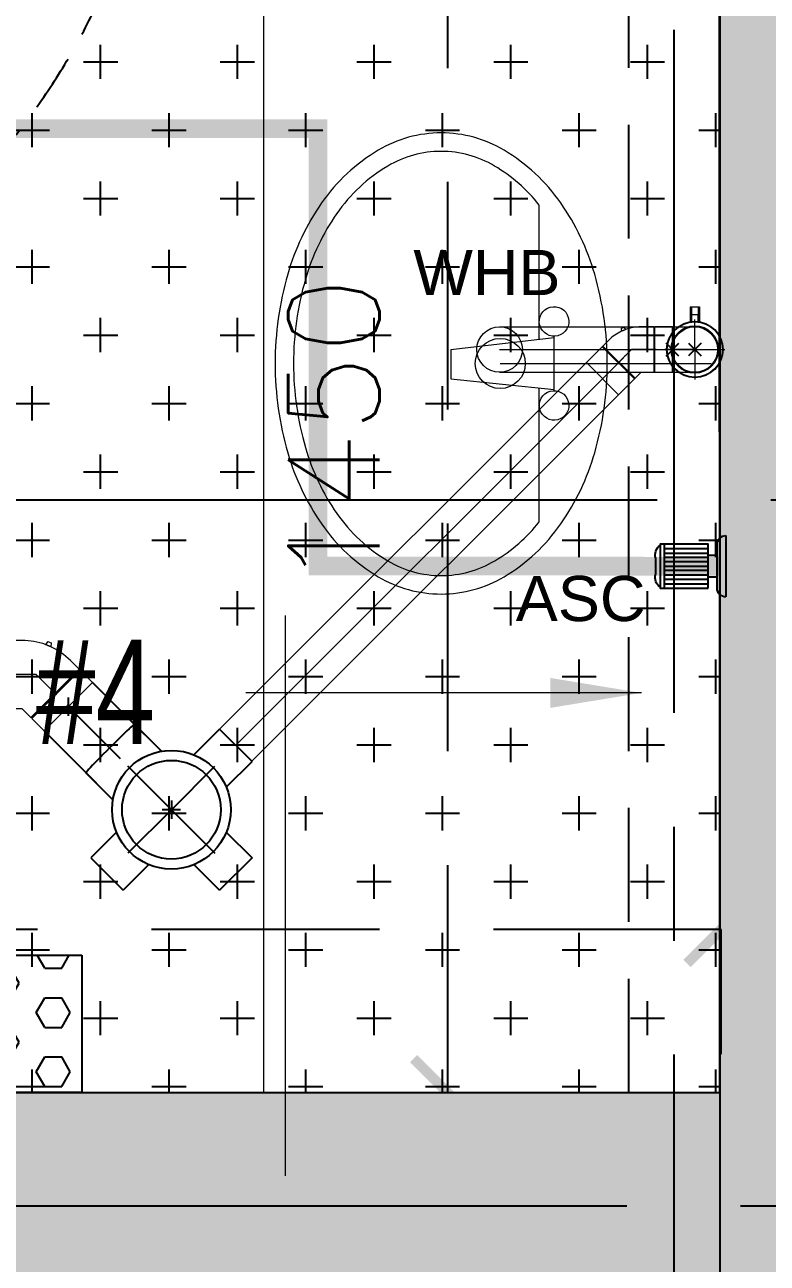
# Model space of a CAD drawing. Header units: millimetres. Extents: x 1135099 to 1230264, y -5736945 to -5695799.
# Drawn here: x 1201928 to 1202743, y -5708037 to -5706678 of the extents above; entities that cross this region are included whole.
import ezdxf

# ---------------------------------------------------------------- set-up
doc = ezdxf.new("R2010")
doc.units = ezdxf.units.MM
doc.header["$LTSCALE"] = 1000
doc.header["$MEASUREMENT"] = 0
for name, pattern in [('2BHK-A - BACK$1$( Hidden )', [0.375, 0.25, -0.125]), ('2BHK-A - BACK$1$AUDIT_D_120904163729-0', [0]), ('2BHK-A - BACK$1$HIDDEN', [0.375, 0.25, -0.125]), ('AUDIT_D_120904163729-0', [0]), ('T8(T9 IS SIMILAR) - DIMENSION & TEXTING$0$1', [0]), ('T8(T9 IS SIMILAR) - DIMENSION & TEXTING$0$CENTERX2', [101.60000000000001, 63.5, -12.7, 12.7, -12.7]), ('T8(T9 IS SIMILAR) - DIMENSION & TEXTING$0$HIDDEN', [0.375, 0.25, -0.125]), ('T8(T9 IS SIMILAR) - DIMENSION & TEXTING$1$AUDIT_D_120904163729-0', [0]), ('T8_REFUGE COLUMNS$0$CENTER2', [1.125, 0.75, -0.125, 0.125, -0.125])]:
    doc.linetypes.add(name, pattern=pattern)
doc.layers.get('0').update_dxf_attribs({"linetype": 'AUDIT_D_120904163729-0'})
for name, color, linetype in [('2BHK-A - BACK$0$A-TOI SUNK 50MM', 8, 'Continuous'), ('2BHK-A - BACK$0$LEDGE WALL', 5, 'Continuous'), ('2BHK-A - BACK$1$A-HATCH -160', 251, '2BHK-A - BACK$1$AUDIT_D_120904163729-0'), ('T8(T9 IS SIMILAR) - DIMENSION & TEXTING$0$A-DIMENSIONS', 2, 'T8(T9 IS SIMILAR) - DIMENSION & TEXTING$0$HIDDEN'), ('T8(T9 IS SIMILAR) - DIMENSION & TEXTING$0$A-PLUMBING', 7, 'T8(T9 IS SIMILAR) - DIMENSION & TEXTING$1$AUDIT_D_120904163729-0'), ('T8(T9 IS SIMILAR) - DIMENSION & TEXTING$0$KITCHEN BLOCK', 255, 'Continuous'), ('T8(T9 IS SIMILAR) - DIMENSION & TEXTING$0$pl-75 dia waste pipe', 3, 'Continuous'), ('T8(T9 IS SIMILAR) - DIMENSION & TEXTING$0$pl-75 dia waste pipe1', 3, 'Continuous'), ('T8(T9 IS SIMILAR) - DIMENSION & TEXTING$0$PL-FITTINGS', 5, 'Continuous'), ('T8(T9 IS SIMILAR) - DIMENSION & TEXTING$0$U-TI-75MM WASTE WATER PIPE', 3, 'Continuous'), ('T8(T9 IS SIMILAR) - DIMENSION & TEXTING$0$U-TI-BOILER', 1, 'T8(T9 IS SIMILAR) - DIMENSION & TEXTING$0$1'), ('T8(T9 IS SIMILAR) - DIMENSION & TEXTING$0$U-TI-TEXT', 7, 'Continuous'), ('T8(T9 IS SIMILAR) - DIMENSION & TEXTING$0$U-TI-WS', 5, 'Continuous'), ('T8_REFUGE COLUMNS$0$A-CENTERLINE', 193, 'T8_REFUGE COLUMNS$0$CENTER2'), ('T8_REFUGE COLUMNS$1$A-RCC COLS', 3, 'Continuous'), ('T8_TYPICAL COLUMNS$0$A-RCC COLS', 3, 'Continuous')]:
    doc.layers.add(name, color=color, linetype=linetype)
for name, color, linetype, lineweight in [('2BHK-A - BACK$1$a-TOI-fixtures', 251, 'Continuous', 0), ('T8(T9 IS SIMILAR) - DIMENSION & TEXTING$0$2BHK-A - BACK$0$$0$a-TOI-fixtures', 251, 'Continuous', 0), ('T8(T9 IS SIMILAR) - DIMENSION & TEXTING$0$pl-50dia waste pie', 6, 'Continuous', 0), ('T8(T9 IS SIMILAR) - DIMENSION & TEXTING$0$pl-50dia waste pipe1', 6, 'Continuous', 0), ('T8(T9 IS SIMILAR) - DIMENSION & TEXTING$1$R0-18-10-2014-T1-1st Podium Floor Plan$0$Text', 2, 'Continuous', 0), ('T8(T9 IS SIMILAR)$0$D&W', 8, 'Continuous', 25)]:
    doc.layers.add(name, color=color, linetype=linetype, lineweight=lineweight)
for name, color, linetype, lineweight, true_color in [('T8(T9 IS SIMILAR) - DIMENSION & TEXTING$0$GEB-BEZUG', 2, 'Continuous', 25, 0xffff00), ('T8_REFUGE COLUMNS$1$COL-HATCH', 7, 'Continuous', 25, 0xa3a3a3), ('T8_TYPICAL COLUMNS$0$$0$COL-HATCH', 7, 'Continuous', 25, 0xa3a3a3)]:
    doc.layers.add(name, color=color, linetype=linetype, lineweight=lineweight, true_color=true_color)
doc.styles.add('T8(T9 IS SIMILAR) - DIMENSION & TEXTING$0$arial', font='sanss___.ttf')
doc.styles.add('T8(T9 IS SIMILAR) - DIMENSION & TEXTING$0$Romans 1', font='romans.shx', dxfattribs={"height": 100})
doc.styles.add('T8(T9 IS SIMILAR) - DIMENSION & TEXTING$1$ARIAL ARROW', font='swisscl.ttf')
doc.styles.add('T8(T9 IS SIMILAR) - DIMENSION & TEXTING$1$Tahoma', font='tahoma.ttf')
doc.dimstyles.new('T8(T9 IS SIMILAR) - DIMENSION & TEXTING$0$ALPINE S', dxfattribs={"dimscale": 0, "dimtxt": 100, "dimasz": 75, "dimexe": 0, "dimexo": 0, "dimgap": 75, "dimtad": 1, "dimdec": 0, "dimzin": 0, "dimdsep": 46, "dimtxsty": 'T8(T9 IS SIMILAR) - DIMENSION & TEXTING$0$Romans 1', "dimblk": 'T8(T9 IS SIMILAR) - DIMENSION & TEXTING$0$_ArchTick', "dimcen": 0.09, "dimclrd": 256, "dimclre": 256, "dimclrt": 7, "dimadec": 0, "dimazin": 0, "dimtfac": 1, "dimtdec": 0, "dimtofl": 0, "dimtmove": 1, "dimatfit": 0, "dimldrblk": 'T8(T9 IS SIMILAR) - DIMENSION & TEXTING$0$_Open90', "dimfxl": 1, "dimtolj": 1, "dimtzin": 0, "dimarcsym": 0})
doc.dimstyles.new('T8(T9 IS SIMILAR) - DIMENSION & TEXTING$1$SAMATA STD', dxfattribs={"dimtxt": 100, "dimasz": 50, "dimexe": 50, "dimexo": 50, "dimgap": 10, "dimtad": 0, "dimdec": 0, "dimrnd": 5, "dimzin": 0, "dimdsep": 46, "dimtxsty": 'T8(T9 IS SIMILAR) - DIMENSION & TEXTING$1$Tahoma', "dimblk": 'T8(T9 IS SIMILAR) - DIMENSION & TEXTING$1$_Origin2', "dimcen": -50, "dimdle": 50, "dimclrd": 7, "dimclre": 7, "dimclrt": 7, "dimadec": 0, "dimazin": 0, "dimtfac": 1, "dimtdec": 0, "dimtmove": 1, "dimatfit": 3, "dimfxl": 150, "dimtfill": 1, "dimtolj": 1, "dimtzin": 0, "dimlwd": -1, "dimlwe": -1, "dimarcsym": 0})

# ---------------------------------------------------------------- blocks, each defined once
blk = doc.blocks.new('T8(T9 IS SIMILAR) - DIMENSION & TEXTING$0$_ArchTick')
at = {"color": 0, "linetype": 'ByBlock', "const_width": 0.15}
blk.add_lwpolyline([(-0.5, -0.5), (0.5, 0.5)], dxfattribs=at)
blk = doc.blocks.new('*D509')
at = {"layer": 'T8(T9 IS SIMILAR) - DIMENSION & TEXTING$0$A-DIMENSIONS', "linetype": 'T8(T9 IS SIMILAR) - DIMENSION & TEXTING$0$HIDDEN', "lineweight": -2, "transparency": 16777216}
for p, q in [((1200442.544874394, -5707807.813453033), (1200442.544874394, -5707670.885868)), ((1202692.294655768, -5707807.8158454), (1202692.294655768, -5707670.885868))]:
    blk.add_line(p, q, dxfattribs=at)
at = {"layer": 'T8(T9 IS SIMILAR) - DIMENSION & TEXTING$0$A-DIMENSIONS', "lineweight": -2, "transparency": 16777216}
blk.add_line((1202692.294655768, -5707670.885868), (1200442.544874394, -5707670.885868), dxfattribs=at)
at = {"layer": 'T8(T9 IS SIMILAR) - DIMENSION & TEXTING$0$A-DIMENSIONS', "linetype": 'ByBlock', "lineweight": -2, "transparency": 16777216, "xscale": 75, "yscale": 75, "zscale": 75, "rotation": 180}
blk.add_blockref('T8(T9 IS SIMILAR) - DIMENSION & TEXTING$0$_ArchTick', (1200442.544874394, -5707670.885868), dxfattribs=at)
at = {"layer": 'T8(T9 IS SIMILAR) - DIMENSION & TEXTING$0$A-DIMENSIONS', "linetype": 'ByBlock', "lineweight": -2, "transparency": 16777216, "xscale": 75, "yscale": 75, "zscale": 75}
blk.add_blockref('T8(T9 IS SIMILAR) - DIMENSION & TEXTING$0$_ArchTick', (1202692.294655768, -5707670.885868), dxfattribs=at)
at = {"layer": 'T8(T9 IS SIMILAR) - DIMENSION & TEXTING$0$A-DIMENSIONS', "color": 7, "linetype": 'ByBlock', "transparency": 16777216, "insert": (1201567.419765081, -5707545.885868), "char_height": 100, "attachment_point": 5, "style": 'T8(T9 IS SIMILAR) - DIMENSION & TEXTING$0$Romans 1'}
blk.add_mtext('\\A1;2250', dxfattribs=at)
blk = doc.blocks.new('T8(T9 IS SIMILAR) - DIMENSION & TEXTING$0$_Open90')
at = {"color": 0, "linetype": 'ByBlock', "lineweight": -2}
for p, q in [((-0.5, 0.5), (0, 0)), ((0, 0), (-1, 0)), ((0, 0), (-0.5, -0.5))]:
    blk.add_line(p, q, dxfattribs=at)
blk = doc.blocks.new('*D510')
at = {"layer": 'T8(T9 IS SIMILAR) - DIMENSION & TEXTING$0$A-DIMENSIONS', "lineweight": -2, "transparency": 16777216}
blk.add_line((1202392.282425581, -5707850.31430346), (1202392.282425581, -5706400.67057121), dxfattribs=at)
at = {"layer": 'T8(T9 IS SIMILAR) - DIMENSION & TEXTING$0$A-DIMENSIONS', "linetype": 'ByBlock', "lineweight": -2, "transparency": 16777216, "xscale": 75, "yscale": 75, "zscale": 75}
for p, rotation in [((1202392.282425581, -5706400.67057121), 90), ((1202392.282425581, -5707850.31430346), 270)]:
    blk.add_blockref('T8(T9 IS SIMILAR) - DIMENSION & TEXTING$0$_ArchTick', p, dxfattribs=dict(at, rotation=rotation))
at = {"layer": 'T8(T9 IS SIMILAR) - DIMENSION & TEXTING$0$A-DIMENSIONS', "color": 7, "linetype": 'ByBlock', "transparency": 16777216, "insert": (1202267.282425581, -5707125.492437335), "char_height": 100, "attachment_point": 5, "rotation": 90, "style": 'T8(T9 IS SIMILAR) - DIMENSION & TEXTING$0$Romans 1'}
blk.add_mtext('\\A1;1450', dxfattribs=at)
blk = doc.blocks.new('T8(T9 IS SIMILAR) - DIMENSION & TEXTING$0$Einfügepunkt')
at = {"layer": 'T8(T9 IS SIMILAR) - DIMENSION & TEXTING$0$GEB-BEZUG'}
for p, q in [((-7.071067811865817, -7.071067811865106), (7.071067811864751, 7.071067811865817)), ((-7.071067811865106, 7.071067811865817), (7.071067811865461, -7.071067811865106))]:
    blk.add_line(p, q, dxfattribs=at)
blk = doc.blocks.new('T8(T9 IS SIMILAR) - DIMENSION & TEXTING$0$388.001.00.1_G')
at = {"layer": 'T8(T9 IS SIMILAR) - DIMENSION & TEXTING$0$U-TI-75MM WASTE WATER PIPE', "ltscale": 5}
for p, q in [((-25.12499559170544, 60.05617867059283), (-25.12499559170544, 99.99999759171592)), ((-25.12499559170544, 99.99999759171592), (25.12500440829461, 99.99999759171592)), ((25.12500440829461, 60.05617498209961), (25.12500440829461, 99.99999759171592)), ((0, 0), (0, 67.60000000000002)), ((-60.05617783388459, 25.12499759171598), (-99.99999559170544, 25.12499759171598)), ((-99.99999559170544, -25.12500240828402), (-99.99999559170544, 25.12499759171598)), ((60.05617783388465, 25.12499759171598), (100.0000044082946, 25.12499759171598)), ((100.0000044082946, -25.12500240828402), (100.0000044082946, 25.12499759171598)), ((0, 0), (-67.60000000000002, 0)), ((4.408294557833869e-06, -2.408263696906943e-06), (4.408294557833869e-06, 2.499997591736303)), ((0, 0), (0, -67.60000000000002)), ((0, 0), (67.60000000000002, 0)), ((4.408294557833869e-06, -2.408263696906943e-06), (-2.499995591705442, -2.408263696906943e-06)), ((4.408294557833869e-06, -2.408263696906943e-06), (4.408294557833869e-06, -2.500002408263697)), ((4.408294557833869e-06, -2.408263696906943e-06), (2.500004408294558, -2.408263696906943e-06)), ((-60.05617581885156, -25.12500240828405), (-99.99999559170544, -25.12500240828405)), ((60.05617581885161, -25.12500240828402), (100.0000044082946, -25.12500240828402)), ((-37.6749955917054, -53.09053312190076), (-37.6749955917054, -94.9674482809673)), ((37.67500440829457, -53.09052686532367), (37.67500440829457, -94.9674482809673))]:
    blk.add_line(p, q, dxfattribs=at)
for centre, radius in [((0, 0), 65.10000000000002), ((-1.875832822406664e-11, 8.384404281969182e-12), 54.16096982774143)]:
    blk.add_circle(centre, radius, dxfattribs=at)
blk.add_ellipse((6.187966675952339e-06, -94.96744830641772), major_axis=(37.675, 2.803917192438283e-15), ratio=0.02617694830756157, start_param=3.141592627776669, end_param=6.283185332985595, dxfattribs=at)
blk.add_blockref('T8(T9 IS SIMILAR) - DIMENSION & TEXTING$0$Einfügepunkt', (0, 0), dxfattribs=at)
blk = doc.blocks.new('T8(T9 IS SIMILAR) - DIMENSION & TEXTING$0$365.045.16.1_A')
at = {"lineweight": 13, "ltscale": 25}
for p, q in [((-61.87184335382238, 8.838834764831923), (-8.83883476483129, 61.87184335382307)), ((8.308504678942516, 44.72450391004924), (-8.838834764831304, 61.87184335382307)), ((8.308504678942509, 44.72450391004913), (-44.7245039100486, -8.308504678941794)), ((-43.66384373826889, -9.369164850721567), (9.369164850722221, 43.66384373826936)), ((8.308504678942487, 43.66384373826936), (-43.66384373826884, -8.308504678941794)), ((8.30850467894249, 43.66384373826936), (8.308504678942512, 44.72450391004924)), ((8.308504678942484, 43.66384373826936), (9.369164850722225, 43.66384373826936)), ((15.53300858899163, 37.50000000000006), (9.369164850722218, 43.66384373826936)), ((-17.14733944377331, 17.14733944377389), (-18.91510639673967, 18.91510639674033)), ((5.329070518200751e-13, 0), (-17.14733944377331, 17.14733944377389)), ((34.72111620366204, 16.54674163287377), (30.55012454414601, 15.99762016348217)), ((34.72111620366204, 16.54674163287365), (36.25184993312239, 12.85122350282854)), ((-44.72450391004863, -8.308504678941794), (-61.87184335382238, 8.838834764832036)), ((-9.215728752537565, 9.215728752538048), (-10.98349570550392, 10.98349570550449)), ((5.329070518200751e-13, -15.53300858899097), (5.329070518200751e-13, 0)), ((36.25184993312239, 12.85122350282854), (32.91422593170424, 10.29017453081401)), ((-43.66384373826885, -8.308504678941794), (-44.72450391004867, -8.308504678941794)), ((-43.66384373826885, -8.308504678941794), (-43.66384373826889, -9.369164850721681)), ((-37.49999999999948, -15.53300858899097), (-43.66384373826885, -9.369164850721681)), ((-37.49999999999947, -29.24999999999982), (-37.49999999999947, -15.53300858899097)), ((5.329070518200751e-13, -29.25000000000005), (5.329070518200751e-13, -15.53300858899097)), ((37.50000000000053, -29.24999999999982), (37.50000000000053, -15.53300858899097)), ((-36.74999999999947, -29.99999999999994), (-37.49999999999947, -29.24999999999982)), ((37.50000000000053, -29.24999999999982), (-37.49999999999947, -29.24999999999982)), ((-36.74999999999947, -29.99999999999994), (-37.49999999999947, -30.74999999999994)), ((-37.49999999999947, -49.99999999999994), (-37.49999999999947, -30.74999999999994)), ((-37.49999999999947, -30.74999999999994), (37.50000000000053, -30.74999999999994)), ((-36.74999999999949, -29.99999999999994), (36.75000000000054, -29.99999999999994)), ((5.329070518200751e-13, -31.75000000000005), (5.329070518200751e-13, -29.25000000000005)), ((36.75000000000054, -29.99999999999994), (37.50000000000053, -29.24999999999982)), ((36.75000000000054, -29.99999999999994), (37.50000000000053, -30.74999999999994)), ((37.50000000000053, -49.99999999999994), (37.50000000000053, -30.74999999999994)), ((-37.49999999999947, -49.99999999999994), (37.50000000000053, -49.99999999999994)), ((5.329070518200751e-13, -49.99999999999994), (-2.499999999999467, -49.99999999999994)), ((5.329070518200751e-13, -49.99999999999994), (5.329070518200751e-13, -47.49999999999994)), ((5.329070518200751e-13, -49.99999999999994), (5.329070518200751e-13, -52.49999999999994)), ((5.329070518200751e-13, -49.99999999999994), (2.500000000000533, -49.99999999999994))]:
    blk.add_line(p, q, dxfattribs=at)
for start, end in [(24.8603731200452, 45.00000000000033), (0, 20.13962687995232)]:
    blk.add_arc((-37.49999999999945, -15.53300858899097), 74.99999999999999, start, end, dxfattribs=at)
blk.add_open_spline([(32.91421135419849, 10.29016855896743), (32.91419918471697, 10.2901638759168), (32.89889984234973, 10.32310897881798), (32.82710863376271, 10.4782676217156), (32.75819033585563, 10.62753629704509), (32.56620560471234, 11.04971735096962), (32.44083475673339, 11.32828686577563), (32.19655560721952, 11.88338648384519), (32.08670000700991, 12.13638318180967), (31.89001048603577, 12.59727113903813), (31.80527632515685, 12.79821821046409), (31.6406513652446, 13.19369981819722), (31.56117894330361, 13.38697113871769), (31.38902291761271, 13.81071916621585), (31.29796079897129, 14.03835515600515), (31.08370631364661, 14.58121928002021), (30.96906886008991, 14.87863590065053), (30.76947022953214, 15.40399890879127), (30.68902775313811, 15.62045224132266), (30.57843731002708, 15.9198206689452), (30.55012454414601, 15.99762016348217), (30.55012454414601, 15.99762016348217)], degree=3, knots=[-0.9758327220595319, -0.9758327220595319, -0.9758327220595319, -0.9758327220595319, -0.8930469085826926, -0.8930469085826926, -0.7796093006691124, -0.7796093006691124, -0.656147911355856, -0.656147911355856, -0.5667076964203979, -0.5667076964203979, -0.5007206212766764, -0.5007206212766764, -0.4380575403335401, -0.4380575403335401, -0.3616518874168082, -0.3616518874168082, -0.2470980254146768, -0.2470980254146768, -0.1245120979499739, -0.1245120979499739, 0, 0, 0, 0], dxfattribs=at)
blk.add_blockref('T8(T9 IS SIMILAR) - DIMENSION & TEXTING$0$Einfügepunkt', (5.284661597215745e-13, -49.99999999999994), dxfattribs=at)
blk = doc.blocks.new('T8(T9 IS SIMILAR) - DIMENSION & TEXTING$0$361.771.16.1_G')
at = {"lineweight": 13, "ltscale": 25}
for p, q in [((0, -5.684341886080801e-14), (0, 32.79289321881339)), ((-46.99999999999999, 5.199999999997274), (-30.56075915287443, 5.199999999997274)), ((-46.99999999999999, -5.200000000002717), (-46.99999999999999, 5.199999999997274)), ((-46.99999999999999, 3.699999999997274), (-30.7784015179476, 3.699999999997274)), ((-37.99999999999999, 3.74999999999622), (-37.99999999999999, -3.75000000000378)), ((-30.77234960156972, 3.749999999914337), (-38, 3.74999999999622)), ((-46.99999999999999, -3.700000000002731), (-30.7784015179476, -3.700000000002731)), ((-46.99999999999999, -5.200000000002731), (-30.56075915287445, -5.200000000002731)), ((-38, -3.75000000000378), (-30.77234960156972, -3.749999999921926)), ((0, -5.684341886080801e-14), (-32.79289321881346, -5.684341886080801e-14)), ((0, -5.684341886080801e-14), (0, -32.79289321881352)), ((0, -5.684341886080801e-14), (32.79289321881348, -5.684341886080801e-14))]:
    blk.add_line(p, q, dxfattribs=at)
for centre, radius in [((0, -2.700062395888381e-13), 31), ((0, -5.684341886080801e-14), 30.29289321881346), ((0, -8.455458555545192e-12), 26), ((0, -5.684341886080801e-14), 25.00000000000001)]:
    blk.add_circle(centre, radius, dxfattribs=at)
blk.add_blockref('T8(T9 IS SIMILAR) - DIMENSION & TEXTING$0$Einfügepunkt', (0, 0), dxfattribs=at)
blk = doc.blocks.new('T8(T9 IS SIMILAR) - DIMENSION & TEXTING$0$361.045.16.1_A')
at = {"ltscale": 25}
for p, q in [((-49.49747468305777, 14.14213562373077), (-14.14213562373038, 49.4974746830582)), ((3.181980515340062, 32.1733585439877), (-14.14213562373039, 49.4974746830582)), ((3.181980515340066, 32.1733585439877), (-32.17335854398733, -3.181980515339731)), ((-31.46625176280088, -3.889087296526171), (3.889087296526519, 31.46625176280126)), ((3.181980515340048, 31.46625176280126), (-31.46625176280082, -3.181980515339731)), ((3.181980515340054, 31.46625176280126), (3.181980515340073, 32.1733585439877)), ((3.181980515340051, 31.46625176280126), (3.889087296526521, 31.46625176280126)), ((10.35533905932794, 24.99999999999982), (3.88908729652652, 31.46625176280126)), ((-32.17335854398735, -3.181980515339617), (-49.49747468305778, 14.14213562373077)), ((-13.78858223313716, 13.78858223313755), (-15.55634918610354, 15.55634918610387)), ((5.329070518200751e-13, 0), (-13.78858223313716, 13.78858223313755)), ((-5.554563517369385, 5.554563517369772), (-7.322330470335756, 7.322330470336212)), ((5.329070518200751e-13, -10.35533905932751), (5.329070518200751e-13, 0)), ((23.39159007455113, 11.31270215478905), (20.25713969962566, 10.90004393436645)), ((24.5396403716464, 8.541063557255185), (22.03145583027062, 6.616465867825966)), ((23.39159007455114, 11.31270215478905), (24.5396403716464, 8.541063557255185)), ((-31.46625176280083, -3.181980515339617), (-32.17335854398737, -3.181980515339731)), ((-31.46625176280084, -3.181980515339617), (-31.46625176280087, -3.889087296526171)), ((-24.99999999999945, -10.35533905932751), (-31.46625176280084, -3.889087296526171)), ((-24.99999999999947, -24.50000000000018), (-24.99999999999947, -10.35533905932751)), ((5.329070518200751e-13, -24.50000000000018), (5.329070518200751e-13, -10.35533905932751)), ((25.00000000000053, -24.50000000000018), (25.00000000000053, -10.35533905932751)), ((-24.49999999999947, -25.00000000000018), (-24.99999999999947, -24.50000000000018)), ((25.00000000000053, -24.50000000000018), (-24.99999999999947, -24.50000000000018)), ((-24.49999999999947, -25.00000000000018), (-24.99999999999947, -25.50000000000007)), ((-24.99999999999947, -45.00000000000018), (-24.99999999999947, -25.50000000000007)), ((-24.99999999999947, -25.50000000000007), (25.00000000000053, -25.50000000000007)), ((-24.49999999999947, -25.00000000000018), (24.50000000000053, -25.00000000000018)), ((5.329070518200751e-13, -27.00000000000018), (5.329070518200751e-13, -24.50000000000018)), ((24.50000000000053, -25.00000000000018), (25.00000000000053, -24.50000000000018)), ((24.50000000000053, -25.00000000000018), (25.00000000000053, -25.50000000000007)), ((25.00000000000053, -45.00000000000018), (25.00000000000053, -25.50000000000007)), ((-24.99999999999947, -45.00000000000018), (25.00000000000053, -45.00000000000018)), ((5.329070518200751e-13, -45.00000000000018), (-2.499999999999467, -45.00000000000018)), ((5.329070518200751e-13, -45.00000000000018), (5.329070518200751e-13, -42.50000000000018)), ((5.329070518200751e-13, -45.00000000000018), (5.329070518200751e-13, -47.50000000000018)), ((5.329070518200751e-13, -45.00000000000018), (2.500000000000533, -45.00000000000018))]:
    blk.add_line(p, q, dxfattribs=at)
for start, end in [(25.15747812086402, 45.00000000000036), (0, 19.84252187913545)]:
    blk.add_arc((-24.99999999999945, -10.35533905932751), 49.99999999999999, start, end, dxfattribs=at)
blk.add_open_spline([(22.03144362738908, 6.616460714728007), (22.03143329573322, 6.616456578172276), (22.01974457721693, 6.641272582180065), (21.96501077275659, 6.757956735127138), (21.91260279745185, 6.869951293045617), (21.7669184999242, 7.18661516679974), (21.67192910437835, 7.395501080424012), (21.48740341400011, 7.811639318535569), (21.40462109726776, 8.001154153555305), (21.25669255264501, 8.346473729801502), (21.19305711391151, 8.497043214823904), (21.06958873375325, 8.793471027954794), (21.01006301943548, 8.93837398042244), (20.88125906531567, 9.256222380626852), (20.8132382081773, 9.427043420393758), (20.6533591217087, 9.834734604590423), (20.56803396317511, 10.05824515224474), (20.41967699235361, 10.45329386113205), (20.36003536738713, 10.61615216906402), (20.27808317942146, 10.84146906632047), (20.25713969962565, 10.90004393436645), (20.25713969962565, 10.90004393436645)], degree=3, knots=[-0.7326885298585807, -0.7326885298585807, -0.7326885298585807, -0.7326885298585807, -0.6703275940660549, -0.6703275940660549, -0.5851203243905649, -0.5851203243905649, -0.4924215289309962, -0.4924215289309962, -0.4253679359633454, -0.4253679359633454, -0.3759062542122578, -0.3759062542122578, -0.3289292850727527, -0.3289292850727527, -0.2716255069696322, -0.2716255069696322, -0.1856358546527066, -0.1856358546527066, -0.09355780009590177, -0.09355780009590177, 0, 0, 0, 0], dxfattribs=at)
blk.add_blockref('T8(T9 IS SIMILAR) - DIMENSION & TEXTING$0$Einfügepunkt', (5.240252676230739e-13, -45.00000000000018), dxfattribs=at)
blk = doc.blocks.new('T8(T9 IS SIMILAR) - DIMENSION & TEXTING$0$ASC')
at = {"layer": 'T8(T9 IS SIMILAR) - DIMENSION & TEXTING$0$U-TI-BOILER'}
for points in [[(631187.5648507032, 41364.60390109983), (631187.5288507032, 41364.60390109983), (631187.5288507032, 41364.63990109997), (631187.5288507032, 41364.64350109998), (631187.5648507032, 41364.64350109998), (631187.5648507032, 41364.60390109983)], [(631187.5400493715, 41364.64710110002), (631187.5536520346, 41364.64710110043)], [(631187.5648507032, 41364.63990109999), (631187.5288507032, 41364.63990109999)], [(631187.532450703, 41364.60390109983), (631187.532450703, 41364.63990109998)], [(631187.5360507031, 41364.63990109998), (631187.5360507031, 41364.60390109983)], [(631187.539650703, 41364.60390109981), (631187.539650703, 41364.63990109993)], [(631187.5432507029, 41364.60390109981), (631187.5432507029, 41364.63990109993)], [(631187.546850703, 41364.63990109993), (631187.546850703, 41364.60390109981)], [(631187.5504507032, 41364.60390109983), (631187.550450703, 41364.63990109998)], [(631187.5540507032, 41364.60390109983), (631187.5540507032, 41364.63990109998)], [(631187.5576507032, 41364.60390109983), (631187.5576507032, 41364.63990109999)], [(631187.5612507032, 41364.63990109999), (631187.5612507032, 41364.60390109983)], [(631187.5378507031, 41364.60390109983), (631187.5378507031, 41364.59670109981)], [(631187.5558507032, 41364.59670109981), (631187.5558507032, 41364.60390109983)], [(631187.5648507032, 41364.59670109982), (631187.5288507029, 41364.59670109981)], [(631187.5216507029, 41364.58950109977), (631187.5720507036, 41364.58950110052)]]:
    blk.add_lwpolyline(points, dxfattribs=at)
for centre, radius, start, end in [((631187.5373595485, 41364.63840106913), 0.0091063540944212, 72.81975268006434, 145.9406178293058), ((631187.5563418581, 41364.63840106977), 0.0091063540944212, 34.05938587293267, 107.1802510280417), ((631187.5288507029, 41364.58950109993), 0.0071999998763204, 89.99999907359629, 180.0000012738051), ((631187.5648507037, 41364.58950110052), 0.0071999998763204, 5.790022388e-07, 90.00000277476437)]:
    blk.add_arc(centre, radius, start, end, dxfattribs=at)
blk = doc.blocks.new('T8(T9 IS SIMILAR) - DIMENSION & TEXTING$0$A$C77D62699')
at = {"layer": 'T8(T9 IS SIMILAR) - DIMENSION & TEXTING$0$2BHK-A - BACK$0$$0$a-TOI-fixtures', "ltscale": 500}
blk.add_line((-5238.34882792295, 6547.756851364858), (-5238.34882792295, 5932.528752913699), dxfattribs=at)
at = {"layer": 'T8(T9 IS SIMILAR) - DIMENSION & TEXTING$0$pl-50dia waste pipe1'}
for p, q in [((-5003.092369962949, 6864.657904831693, -0.02432551863364729), (-4788.974040199537, 6864.657904831693, -0.02432551863364729)), ((-4884.844933540793, 6848.404364914633, -0.1023695977750796), (-5310.292425384279, 6422.956873559393, -0.1023695977750796)), ((-4849.488881857367, 6813.048312515952, -0.1023695977750796), (-5274.936373220524, 6387.600821397267, -0.1023695977750796)), ((-5003.092369962949, 6814.65689679794, -0.02432551863364729), (-4788.974040199537, 6814.65689679794, -0.02432551863364729))]:
    blk.add_line(p, q, dxfattribs=at)
at = {"layer": 'T8(T9 IS SIMILAR) - DIMENSION & TEXTING$0$pl-50dia waste pipe1', "color": 12, "linetype": 'T8(T9 IS SIMILAR) - DIMENSION & TEXTING$0$CENTERX2'}
for p, q in [((-5003.092369962949, 6839.657401291654, -0.02432551863364729), (-4788.974040199537, 6839.657401291654, -0.02432551863364729)), ((-4867.166907818289, 6830.726338715293, -0.1023695977750796), (-5292.614399301587, 6405.278847477399, -0.1023695977750796))]:
    blk.add_line(p, q, dxfattribs=at)
at = {"layer": 'T8(T9 IS SIMILAR) - DIMENSION & TEXTING$0$pl-50dia waste pipe1', "ltscale": 0.1}
for centre in [(-5003.092369962949, 6839.657401291654, -0.02432551863364729), (-4788.974040199537, 6839.657401291654, -0.02432551863364729)]:
    blk.add_circle(centre, 25.00050397337705, dxfattribs=at)
at = {"layer": 'T8(T9 IS SIMILAR) - DIMENSION & TEXTING$0$pl-75 dia waste pipe1'}
for p, q in [((-5392.507879481418, 6416.802940364927, -0.1023695977750796), (-5449.712587103946, 6474.007647510618, -0.1023695977750796)), ((-5445.548100740882, 6363.762718407437, -0.1023695977750796), (-5502.752808601828, 6420.967426506802, -0.1023695977750796))]:
    blk.add_line(p, q, dxfattribs=at)
at = {"layer": 'T8(T9 IS SIMILAR) - DIMENSION & TEXTING$0$pl-75 dia waste pipe1', "color": 12, "linetype": 'T8(T9 IS SIMILAR) - DIMENSION & TEXTING$0$CENTERX2'}
blk.add_line((-5419.031061918708, 6390.279757706448, -0.1023695977750796), (-5476.235769541236, 6447.484464852139, -0.1023695977750796), dxfattribs=at)
at = {"layer": 'T8(T9 IS SIMILAR) - DIMENSION & TEXTING$0$U-TI-WS', "lineweight": 40, "ltscale": 0.01, "const_width": 20.53415044596163, "elevation": 0.7180856906839103}
blk.add_lwpolyline([(-6315.748033653712, 7082.232009006664), (-5202.226440228755, 7082.232009006664), (-5202.226440228755, 6602.076049093157), (-4754.888939327793, 6601.764204101637)], dxfattribs=at)
at = {"layer": 'T8(T9 IS SIMILAR) - DIMENSION & TEXTING$0$KITCHEN BLOCK', "xscale": -1336.57500664649, "yscale": 1336.575006646491, "zscale": 1336.575006646491, "rotation": 90.00306751171337}
blk.add_blockref('T8(T9 IS SIMILAR) - DIMENSION & TEXTING$0$ASC', (55236955.13184459, 843639060.1410034, -0.02432551863304666), dxfattribs=at)
at = {"layer": 'T8(T9 IS SIMILAR) - DIMENSION & TEXTING$0$pl-50dia waste pie', "xscale": 1.000020158935082, "yscale": 1.000020158935082, "zscale": 1.000020158935082, "rotation": 270}
blk.add_blockref('T8(T9 IS SIMILAR) - DIMENSION & TEXTING$0$361.771.16.1_G', (-4788.903958965559, 6839.727482048795, -0.02432551863364729), dxfattribs=at)
at = {"layer": 'T8(T9 IS SIMILAR) - DIMENSION & TEXTING$0$pl-50dia waste pie', "ltscale": 0.1, "xscale": 1.000020158935082, "yscale": 1.000020158935082, "zscale": 1.000020158935082, "rotation": 90.00000000000001}
blk.add_blockref('T8(T9 IS SIMILAR) - DIMENSION & TEXTING$0$361.045.16.1_A', (-4858.356013654498, 6839.537232892588, -0.1023695977750796), dxfattribs=at)
at = {"layer": 'T8(T9 IS SIMILAR) - DIMENSION & TEXTING$0$pl-75 dia waste pipe', "ltscale": 0.1, "xscale": 1.000020158935082, "yscale": 1.000020158935082, "zscale": 1.000020158935082, "rotation": 45.00000000000017}
blk.add_blockref('T8(T9 IS SIMILAR) - DIMENSION & TEXTING$0$365.045.16.1_A', (-5511.591821701499, 6482.840517250821, -0.9096748578670485), dxfattribs=at)
at = {"layer": 'T8(T9 IS SIMILAR) - DIMENSION & TEXTING$0$PL-FITTINGS', "xscale": 1.000020158935082, "yscale": 1.000020158935082, "zscale": 1.000020158935082, "rotation": 225.0000000000001}
blk.add_blockref('T8(T9 IS SIMILAR) - DIMENSION & TEXTING$0$388.001.00.1_G', (-5363.238108112011, 6334.478355381638, -0.1023695977750796), dxfattribs=at)
at = {"layer": 'T8(T9 IS SIMILAR) - DIMENSION & TEXTING$0$U-TI-TEXT', "style": 'T8(T9 IS SIMILAR) - DIMENSION & TEXTING$0$arial'}
for s, p in [('WHB', (-5097.710193702718, 6899.453329736367, 1.986315869128229)), ('ASC', (-4985.380975048058, 6541.571229441091, 1.986315869128229))]:
    blk.add_text(s, height=49.53454000939881, rotation=359.999865797455, dxfattribs=at).set_placement(p)
blk = doc.blocks.new('T8(T9 IS SIMILAR) - DIMENSION & TEXTING$1$_Origin2')
at = {"color": 0, "linetype": 'ByBlock', "lineweight": -2}
blk.add_line((-0.5, 0), (-1, 0), dxfattribs=at)
for radius in [0.5, 0.25]:
    blk.add_circle((0, 0), radius, dxfattribs=at)
blk = doc.blocks.new('T8_REFUGE COLUMNS')
at = {"layer": 'T8_REFUGE COLUMNS$1$COL-HATCH', "linetype": 'ByBlock'}
h = blk.add_hatch(color=256, dxfattribs=at)
h.dxf.hatch_style = 1
h.paths.add_polyline_path([(1202942.069074492, -5706299.863253396), (1202692.069074492, -5706299.863253396), (1202692.069074492, -5708099.863253396), (1202942.069074492, -5708099.863253396)])
at = {"layer": 'T8_REFUGE COLUMNS$0$A-CENTERLINE'}
for p, q in [((1202642.069074492, -5728808.541404216), (1202642.069074492, -5698573.632249597)), ((1217248.23900386, -5707199.863060763), (1182156.903157666, -5707199.863060763)), ((1217214.998106075, -5707974.863253396), (1182156.903157666, -5707974.863253396))]:
    blk.add_line(p, q, dxfattribs=at)
at = {"layer": 'T8_REFUGE COLUMNS$1$A-RCC COLS', "linetype": 'ByBlock'}
blk.add_lwpolyline([(1202942.069074492, -5706299.863253396), (1202692.069074492, -5706299.863253396), (1202692.069074492, -5708099.863253396), (1202942.069074492, -5708099.863253396)], close=True, dxfattribs=at)
blk = doc.blocks.new('T8_TYPICAL COLUMNS')
at = {"layer": 'T8_TYPICAL COLUMNS$0$$0$COL-HATCH', "linetype": 'ByBlock'}
h = blk.add_hatch(color=256, dxfattribs=at)
h.dxf.hatch_style = 1
h.paths.add_polyline_path([(1200282.240084554, -5707850.314303478), (1202692.264499909, -5707850.314303478), (1202692.264499909, -5708100.314303478), (1200282.240084554, -5708100.314303478)])
h.paths.add_polyline_path([(1209852.264499908, -5708100.314303478), (1212262.288915263, -5708100.314303478), (1212262.288915263, -5707850.314303478), (1209852.264499908, -5707850.314303478)])
at = {"layer": 'T8_TYPICAL COLUMNS$0$A-RCC COLS', "linetype": 'ByBlock'}
blk.add_lwpolyline([(1200282.240084554, -5707850.314303478), (1202692.264499909, -5707850.314303478), (1202692.264499909, -5708100.314303478), (1200282.240084554, -5708100.314303478)], close=True, dxfattribs=at)
blk.add_blockref('T8_REFUGE COLUMNS', (0, 0), dxfattribs=at)
blk = doc.blocks.new('2BHK-A - BACK$0$WB1')
at = {"color": 0, "linetype": 'ByBlock', "ltscale": 1000}
for p, q in [((190074.4275287154, -1779394.523975797), (190063.019396601, -1779507.923976208)), ((190106.8275287078, -1779394.523974904), (190119.8654006815, -1779507.92397464)), ((189917.4943719213, -1779491.723980205), (190064.6491297608, -1779491.723976149)), ((190118.0028475421, -1779491.723974677), (190265.3904244707, -1779491.723970615)), ((190061.4971828647, -1779507.923976249), (190121.387614416, -1779507.923974598))]:
    blk.add_line(p, q, dxfattribs=at)
at = {"color": 0, "linetype": 'ByBlock'}
blk.add_line((190106.8275287078, -1779394.523974904), (190074.4275287154, -1779394.523975797), dxfattribs=at)
for centre, major_axis, ratio, start_param, end_param in [((190091.4423999565, -1779555.684945096), (-92.61307213520664, 341.5204657747267), 0.999999999024626, 6.018375225373153, 6.29892399455103), ((190091.4423999576, -1779555.684945106), (-92.61307213768049, 341.5204657838493), 0.9999999990614828, 5.737826456290803, 6.018375225385451), ((190067.1194749585, -1779471.273896596), (-69.6216237991494, 256.7370765237735), 0.9999999990593952, 0.0157386873768661, 0.3429919143429904), ((190091.4423999567, -1779555.684945094), (-87.31312060689758, 321.9763358500756), 0.999999999106361, 6.018375225394625, 6.298923994549972), ((190091.4423999598, -1779555.684945104), (-87.31312061007938, 321.9763358618085), 0.999999999062802, 5.737826456297902, 6.018375225392878), ((190115.7653203038, -1779471.273895255), (-69.6216238002675, 256.7370765278966), 0.9999999990565938, 5.410573229548953, 5.737826456279893), ((190067.1194749573, -1779471.273896601), (-64.32167227244054, 237.1929466050228), 0.9999999990200028, 0.0157386873661223, 0.3429919143466876), ((190115.7653203007, -1779471.273895252), (-64.32167226971646, 237.1929465949778), 0.9999999990515334, 5.410573229535954, 5.737826456264241), ((190029.9548044018, -1779417.849685759), (-52.58859086832027, 193.9259721518059), 0.9999999990646924, 0.3429919143267877, 0.7689323414650551), ((190152.9299879156, -1779417.849682363), (-52.5885908674133, 193.9259721484613), 0.9999999990362176, 4.984632802793965, 5.4105732295378), ((190029.9548044024, -1779417.849685753), (-47.2886393389909, 174.3818422233921), 0.999999999050284, 0.3429919143592025, 0.7689323414991902), ((190152.9299879136, -1779417.849682368), (-47.28863934102501, 174.3818422308929), 0.9999999990358628, 4.984632802809628, 5.410573229553857), ((189973.2400018245, -1779384.079879742), (-35.31275431202927, 130.2195038171953), 0.9999999990468084, 0.7689323414813815, 1.305986245472519), ((190209.6447886276, -1779384.079873225), (-35.31275431270032, 130.2195038196696), 0.999999999034842, 4.447578899073675, 4.984632802804931), ((189973.2400018235, -1779384.079879743), (-30.01280278418104, 110.6753738942434), 0.9999999990424933, 0.7689323414641666, 1.305986245453534), ((190209.6447886291, -1779384.079873225), (-30.01280278466949, 110.6753738960445), 0.9999999990274464, 4.447578899080568, 4.984632802806042), ((189973.2400018241, -1779384.07987974), (-35.31275431176152, 130.2195038162079), 0.9999999990494886, 1.305986245481042, 1.84304014922443), ((189973.2400018257, -1779384.079879741), (-30.01280278541712, 110.6753738988015), 0.9999999990109704, 1.305986245478195, 1.843040149201614), ((190209.6447886291, -1779384.079873226), (-30.01280278457673, 110.6753738957025), 0.9999999990363304, 3.91052499509682, 4.447578899087177), ((190209.6447886287, -1779384.079873225), (-35.3127543125276, 130.2195038190329), 0.9999999990416133, 3.910524995080509, 4.447578899069472), ((190029.9548025403, -1779350.310070598), (-52.5885908665655, 193.925972145335), 0.999999999067552, 1.843040149221424, 2.268980575974029), ((190029.9548025398, -1779350.310070598), (-47.28863933834624, 174.3818422210148), 0.9999999990745569, 1.843040149225194, 2.204940247538244), ((190152.9299860527, -1779350.310067207), (-47.28863934041713, 174.3818422286516), 0.9999999990631612, 3.548624896414187, 3.910524995057671), ((190152.9299860514, -1779350.310067207), (-52.5885908678603, 193.9259721501098), 0.9999999990584598, 3.484584567917583, 3.910524995062489), ((190045.2971828679, -1779507.923976697), (-4.239961222196913, 15.63530393806038), 0.9999999990786179, 6.018374833333987, 12.30156014051357), ((190137.587614413, -1779507.923974153), (-4.239961222096778, 15.63530393769116), 0.9999999991258478, 6.018374833345917, 12.3015601405255), ((190067.1194701524, -1779296.885857709), (-69.62162380041981, 256.7370765284583), 0.999999999054961, 2.268980575960653, 2.596233802687748), ((190115.7653154956, -1779296.885856371), (-69.62162379897522, 256.7370765231311), 0.9999999990310844, 3.157331340964725, 3.484584567939553), ((190091.4423904963, -1779212.474807869), (-92.6130721353317, 341.5204657751879), 0.9999999990419088, 2.596233802688454, 2.876782571788676), ((190091.4423904963, -1779212.474807869), (-92.61307213552791, 341.5204657759113), 0.9999999990618637, 2.876782571793717, 3.157331340960593)]:
    blk.add_ellipse(centre, major_axis=major_axis, ratio=ratio, start_param=start_param, end_param=end_param, dxfattribs=at)
blk = doc.blocks.new('2BHK-A - BACK')
at = {"layer": '2BHK-A - BACK$0$A-TOI SUNK 50MM'}
h = blk.add_hatch(dxfattribs=at)
h.set_pattern_fill('CROSS', color=256, scale=300, style=0)
h.set_pattern_definition([(9.213864076586625e-15, (54492.61553337798, 14881.46154749021), (75, 75), [37.5, -112.5]), (90, (54511.36553337798, 14862.71154749021), (-74.99999999999999, 75), [37.5, -112.5])])
h.paths.add_polyline_path([(1196642.148340825, -5706399.863638652), (1199092.174211463, -5706399.863638652), (1199092.174211463, -5707849.863253383), (1196642.148340825, -5707849.863112646)])
h.paths.add_polyline_path([(1202691.82705077, -5706399.863638652), (1200442.076684907, -5706399.863638652), (1200442.076684907, -5707850.314303472), (1202692.264499908, -5707850.314303472)])
at = {"layer": '2BHK-A - BACK$1$A-HATCH -160', "linetype": 'ByBlock'}
h = blk.add_hatch(dxfattribs=at)
h.set_pattern_fill('HEX', color=256, scale=150)
h.set_pattern_definition([(9.213864076586625e-15, (6.51925802230835e-09, 0), (0, 32.47595264191645), [18.75, -37.5]), (119.9999999999999, (6.51925802230835e-09, 0), (-28.125, -16.23797632095822), [18.74999999999998, -37.49999999999996]), (59.99999999999999, (18.75000000651926, 0), (-28.125, 16.23797632095823), [18.75, -37.5])])
h.paths.add_polyline_path([(1201792.076073548, -5707850.312251708), (1201992.075819409, -5707850.316355203), (1201992.077550406, -5707699.578871225), (1201242.077271273, -5707699.5789504), (1201242.077268379, -5707849.868235001), (1201792.076061571, -5707849.865793168)])
at = {"color": 0, "linetype": '2BHK-A - BACK$1$( Hidden )', "ltscale": 0.25}
blk.add_arc((1201355.748589621, -5706349.426495118, 0.6104387995018037), 721.0554903577342, 272.3730145928303, 359.965264163724, dxfattribs=at)
at = {"layer": '2BHK-A - BACK$0$A-TOI SUNK 50MM'}
blk.add_lwpolyline([(1202691.82705077, -5706399.863638652), (1200442.076684907, -5706399.863638652), (1200442.076684907, -5707850.314303472), (1202692.264499908, -5707850.314303472)], close=True, dxfattribs=at)
at = {"layer": '2BHK-A - BACK$0$LEDGE WALL', "linetype": '2BHK-A - BACK$1$HIDDEN', "ltscale": 0.5}
blk.add_line((1202592.264499908, -5707850.314303472), (1202592.264499908, -5706399.863638652), dxfattribs=at)
at = {"layer": '2BHK-A - BACK$0$LEDGE WALL'}
blk.add_lwpolyline([(1201992.078063603, -5707699.578871223), (1201992.075306212, -5707850.316355205), (1201242.077269826, -5707849.868235001), (1201242.077269826, -5707699.5789504)], close=True, dxfattribs=at)
at = {"layer": '2BHK-A - BACK$1$a-TOI-fixtures', "color": 1}
blk.add_line((1202191.540456781, -5706399.863638652), (1202191.541484256, -5707850.314303471), dxfattribs=at)
at = {"layer": '2BHK-A - BACK$1$a-TOI-fixtures', "extrusion": (-3.533584594546711e-09, -2.530268180958372e-07, 0.999999999999968)}
blk.add_line((1202451.224060819, -5707049.863638652), (1202682.837755974, -5707049.830120257, 8.26907638029617e-07), dxfattribs=at)
blk.add_circle((1202451.224060817, -5707049.863638474, 1.439787704589739), 27.50689239474105, dxfattribs=at)
at = {"layer": '2BHK-A - BACK$1$a-TOI-fixtures', "rotation": 90.00828808660657}
blk.add_blockref('2BHK-A - BACK$0$WB1', (-576970.1098294538, -5897398.703299098, 6.874543747592554e-07), dxfattribs=at)
blk = doc.blocks.new('T8(T9 IS SIMILAR)')
at = {"layer": 'T8(T9 IS SIMILAR)$0$D&W', "linetype": 'ByBlock'}
for name in ['T8_TYPICAL COLUMNS', '2BHK-A - BACK']:
    blk.add_blockref(name, (1.862645149230957e-09, 0), dxfattribs=at)
blk = doc.blocks.new('T8(T9 IS SIMILAR) - DIMENSION & TEXTING')
at = {"layer": 'T8(T9 IS SIMILAR) - DIMENSION & TEXTING$0$A-PLUMBING', "linetype": 'ByBlock'}
blk.add_blockref('T8(T9 IS SIMILAR) - DIMENSION & TEXTING$0$A$C77D62699', (1207452.264499907, -5713874.029783056), dxfattribs=at)
at = {"layer": 'T8(T9 IS SIMILAR) - DIMENSION & TEXTING$1$R0-18-10-2014-T1-1st Podium Floor Plan$0$Text', "linetype": 'ByBlock', "style": 'T8(T9 IS SIMILAR) - DIMENSION & TEXTING$1$ARIAL ARROW'}
blk.add_text('#4', height=114.75, dxfattribs=at).set_placement((1201940.185536615, -5707467.549893082, 0.03283945015443235))
at = {"layer": 'T8(T9 IS SIMILAR) - DIMENSION & TEXTING$0$A-DIMENSIONS', "linetype": 'ByBlock'}
for base, p1, p2, angle, picture, middle in [((1202392.282425581, -5706400.67057121), (1202392.282425581, -5707850.31430346), (1202392.282425581, -5706400.67057121), 90, '*D510', (1202267.282425581, -5707125.492437335)), ((1200442.544874394, -5707670.885868), (1202692.294655768, -5707807.8158454), (1200442.544874394, -5707807.813453033), 180, '*D509', (1201567.419765081, -5707545.885868))]:
    dim = blk.add_linear_dim(base=base, p1=p1, p2=p2, angle=angle, dimstyle='T8(T9 IS SIMILAR) - DIMENSION & TEXTING$0$ALPINE S', override={"dimscale": 1, "dimfxl": 5, "dimarcsym": 1}, dxfattribs=at)
    dim.commit()
    dim.dimension.update_dxf_attribs({"geometry": picture, "text_midpoint": middle})
at = {"layer": 'T8(T9 IS SIMILAR) - DIMENSION & TEXTING$1$R0-18-10-2014-T1-1st Podium Floor Plan$0$Text'}
blk.add_leader([(1202604.760356801, -5707411.333804782), (1202279.301691551, -5707411.306599998), (1202170.763048033, -5707411.333804782)], dimstyle='T8(T9 IS SIMILAR) - DIMENSION & TEXTING$1$SAMATA STD', override={"dimscale": 1, "dimasz": 100, "dimclrd": 2, "dimfxlon": 1, "dimarcsym": 1}, dxfattribs=at)

msp = doc.modelspace()

# ---------------------------------------------------------------- block references
at = {"linetype": 'ByBlock'}
msp.add_blockref('T8(T9 IS SIMILAR)', (-1.37216046708636, 0.2067924262955785, -0.6392889634667603), dxfattribs=at)

# ---------------------------------------------------------------- next in the draw order: block references
msp.add_blockref('T8(T9 IS SIMILAR) - DIMENSION & TEXTING', (0, 0), dxfattribs=at)

doc.saveas('drawing.dxf')
